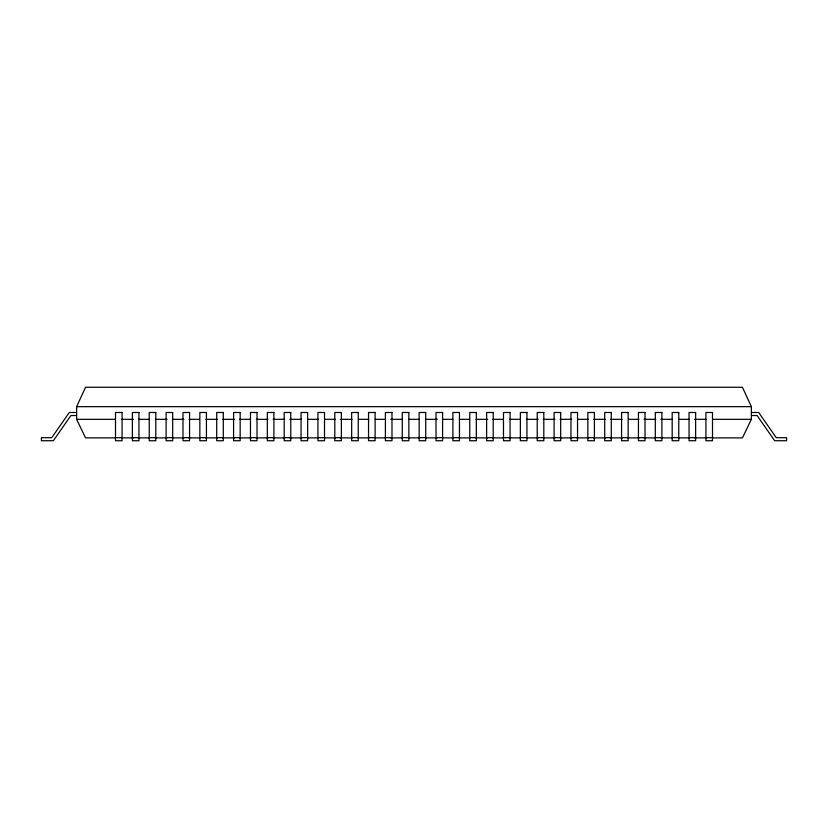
<?xml version="1.0" encoding="UTF-8"?>
<svg xmlns="http://www.w3.org/2000/svg" width="828" height="828" viewBox="0 0 828 828"><rect width="100%" height="100%" fill="white"/><g stroke="black" fill="none" stroke-linecap="round" stroke-linejoin="round"><path stroke-width="1.24" d="M115.299 437.877L85.553 437.877L76.621 419.32L76.621 406.662L85.553 387.266L742.447 387.266L751.379 406.662L751.379 419.32L742.447 437.877L712.701 437.877M76.621 406.662L751.379 406.662M76.621 412.489L69.293 412.489L51.76 437.691L41.4 437.691L41.4 440.734L53.344 440.734L70.887 415.532L76.621 415.532M751.379 412.489L758.707 412.489L776.24 437.691L786.6 437.691L786.6 440.734L774.656 440.734L757.113 415.532L751.379 415.532M76.621 419.32L115.402 419.32M121.861 419.32L133.494 419.32M138.669 419.32L149.009 419.32M155.467 419.32L167.101 419.32M172.276 419.32L183.909 419.32M189.084 419.32L199.424 419.32M205.882 419.32L217.516 419.32M222.691 419.32L234.324 419.32M239.489 419.32L249.839 419.32M256.297 419.32L267.93 419.32M273.105 419.32L284.739 419.32M289.904 419.32L301.537 419.32M308.006 419.32L318.345 419.32M324.804 419.32L335.154 419.32M340.318 419.32L351.952 419.32M358.421 419.32L368.76 419.32M375.219 419.32L385.558 419.32M390.733 419.32L402.367 419.32M408.825 419.32L419.175 419.32M425.633 419.32L437.267 419.32M442.442 419.32L452.781 419.32M459.24 419.32L469.579 419.32M476.048 419.32L487.682 419.32M492.846 419.32L503.196 419.32M509.655 419.32L519.994 419.32M526.463 419.32L538.096 419.32M543.261 419.32L554.895 419.32M560.07 419.32L571.703 419.32M578.161 419.32L588.511 419.32M593.676 419.32L605.309 419.32M610.484 419.32L622.118 419.32M628.576 419.32L638.916 419.32M644.091 419.32L655.724 419.32M660.899 419.32L672.533 419.32M678.991 419.32L689.331 419.32M694.506 419.32L706.139 419.32M712.597 419.32L751.379 419.32M115.506 437.691L122.078 437.691M132.366 437.691L138.949 437.691M149.237 437.691L155.819 437.691M166.107 437.691L172.69 437.691M182.978 437.691L189.56 437.691M199.848 437.691L206.431 437.691M216.719 437.691L223.291 437.691M233.589 437.691L240.161 437.691M250.46 437.691L257.032 437.691M267.32 437.691L273.902 437.691M284.19 437.691L290.773 437.691M301.061 437.691L307.643 437.691M317.931 437.691L324.514 437.691M334.802 437.691L341.374 437.691M351.672 437.691L358.245 437.691M368.543 437.691L375.115 437.691M385.403 437.691L391.986 437.691M402.273 437.691L408.856 437.691M419.144 437.691L425.727 437.691M436.014 437.691L442.597 437.691M452.885 437.691L459.457 437.691M469.755 437.691L476.328 437.691M486.626 437.691L493.198 437.691M503.486 437.691L510.069 437.691M520.357 437.691L526.939 437.691M537.227 437.691L543.81 437.691M554.098 437.691L560.68 437.691M570.968 437.691L577.54 437.691M587.839 437.691L594.411 437.691M604.709 437.691L611.281 437.691M621.569 437.691L628.152 437.691M638.44 437.691L645.022 437.691M655.31 437.691L661.893 437.691M672.181 437.691L678.763 437.691M689.051 437.691L695.634 437.691M705.922 437.691L712.494 437.691M121.768 437.877L133.401 437.877M138.576 437.877L148.916 437.877M155.385 437.877L167.018 437.877M172.193 437.877L183.826 437.877M189.001 437.877L199.351 437.877M205.81 437.877L217.453 437.877M222.628 437.877L234.262 437.877M239.437 437.877L251.07 437.877M256.245 437.877L267.879 437.877M273.054 437.877L284.687 437.877M289.862 437.877L301.506 437.877M307.964 437.877L318.314 437.877M324.773 437.877L335.123 437.877M340.298 437.877L351.931 437.877M358.4 437.877L368.739 437.877M375.208 437.877L385.548 437.877M390.723 437.877L402.367 437.877M408.825 437.877L419.175 437.877M425.633 437.877L437.277 437.877M442.452 437.877L452.792 437.877M459.261 437.877L469.6 437.877M476.069 437.877L487.702 437.877M492.877 437.877L503.227 437.877M509.686 437.877L520.036 437.877M526.494 437.877L538.138 437.877M543.313 437.877L554.946 437.877M560.121 437.877L571.755 437.877M576.93 437.877L588.563 437.877M593.738 437.877L605.371 437.877M610.546 437.877L622.19 437.877M628.649 437.877L638.999 437.877M644.174 437.877L655.807 437.877M660.982 437.877L672.615 437.877M679.084 437.877L689.424 437.877M694.599 437.877L706.232 437.877M122.078 412.489L115.506 412.489L115.506 440.734L122.078 440.734L122.078 412.489M138.949 412.489L132.366 412.489L132.366 440.734L138.949 440.734L138.949 412.489M155.819 412.489L149.237 412.489L149.237 440.734L155.819 440.734L155.819 412.489M172.69 412.489L166.107 412.489L166.107 440.734L172.69 440.734L172.69 412.489M189.56 412.489L182.978 412.489L182.978 440.734L189.56 440.734L189.56 412.489M206.431 412.489L199.848 412.489L199.848 440.734L206.431 440.734L206.431 412.489M223.291 412.489L216.719 412.489L216.719 440.734L223.291 440.734L223.291 412.489M240.161 412.489L233.589 412.489L233.589 440.734L240.161 440.734L240.161 412.489M257.032 412.489L250.46 412.489L250.46 440.734L257.032 440.734L257.032 412.489M273.902 412.489L267.32 412.489L267.32 440.734L273.902 440.734L273.902 412.489M290.773 412.489L284.19 412.489L284.19 440.734L290.773 440.734L290.773 412.489M307.643 412.489L301.061 412.489L301.061 440.734L307.643 440.734L307.643 412.489M324.514 412.489L317.931 412.489L317.931 440.734L324.514 440.734L324.514 412.489M341.374 412.489L334.802 412.489L334.802 440.734L341.374 440.734L341.374 412.489M358.245 412.489L351.672 412.489L351.672 440.734L358.245 440.734L358.245 412.489M375.115 412.489L368.543 412.489L368.543 440.734L375.115 440.734L375.115 412.489M391.986 412.489L385.403 412.489L385.403 440.734L391.986 440.734L391.986 412.489M408.856 412.489L402.273 412.489L402.273 440.734L408.856 440.734L408.856 412.489M425.727 412.489L419.144 412.489L419.144 440.734L425.727 440.734L425.727 412.489M442.597 412.489L436.014 412.489L436.014 440.734L442.597 440.734L442.597 412.489M459.457 412.489L452.885 412.489L452.885 440.734L459.457 440.734L459.457 412.489M476.328 412.489L469.755 412.489L469.755 440.734L476.328 440.734L476.328 412.489M493.198 412.489L486.626 412.489L486.626 440.734L493.198 440.734L493.198 412.489M510.069 412.489L503.486 412.489L503.486 440.734L510.069 440.734L510.069 412.489M526.939 412.489L520.357 412.489L520.357 440.734L526.939 440.734L526.939 412.489M543.81 412.489L537.227 412.489L537.227 440.734L543.81 440.734L543.81 412.489M560.68 412.489L554.098 412.489L554.098 440.734L560.68 440.734L560.68 412.489M577.54 412.489L570.968 412.489L570.968 440.734L577.54 440.734L577.54 412.489M594.411 412.489L587.839 412.489L587.839 440.734L594.411 440.734L594.411 412.489M611.281 412.489L604.709 412.489L604.709 440.734L611.281 440.734L611.281 412.489M628.152 412.489L621.569 412.489L621.569 440.734L628.152 440.734L628.152 412.489M645.022 412.489L638.44 412.489L638.44 440.734L645.022 440.734L645.022 412.489M661.893 412.489L655.31 412.489L655.31 440.734L661.893 440.734L661.893 412.489M678.763 412.489L672.181 412.489L672.181 440.734L678.763 440.734L678.763 412.489M695.634 412.489L689.051 412.489L689.051 440.734L695.634 440.734L695.634 412.489M712.494 412.489L705.922 412.489L705.922 440.734L712.494 440.734L712.494 412.489"/></g></svg>
